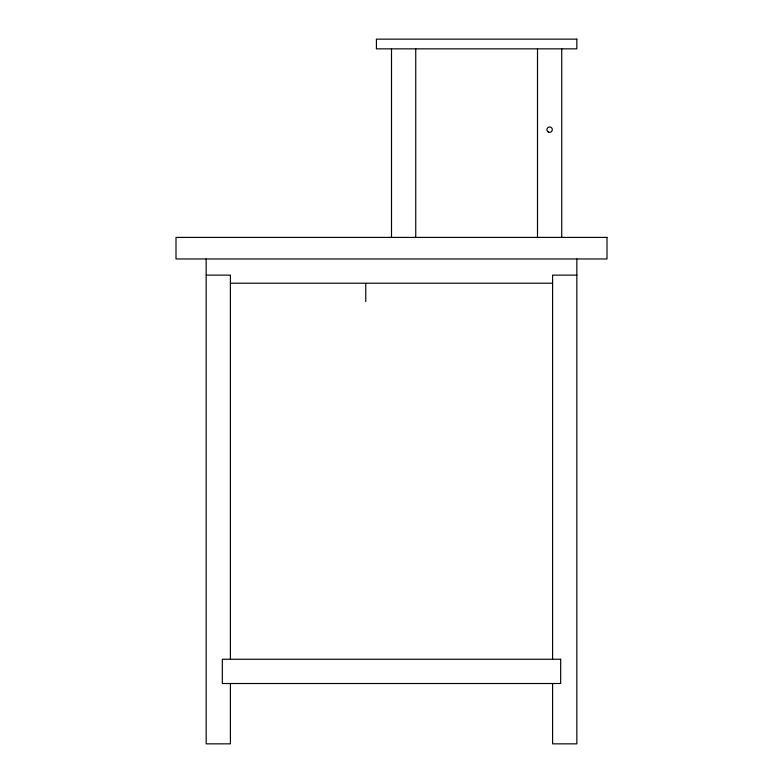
<?xml version="1.0" encoding="UTF-8"?>
<svg xmlns="http://www.w3.org/2000/svg" width="783" height="783" viewBox="0 0 783 783"><rect width="100%" height="100%" fill="white"/><g stroke="black" fill="none" stroke-linecap="round" stroke-linejoin="round"><path stroke-width="1.17" d="M206.164 275.127L230.408 275.127L230.408 659.266M576.836 275.127L552.592 275.127L552.592 659.266M230.408 283.211L552.592 283.211M576.836 258.967L576.836 743.85L552.592 743.85L552.592 683.51M561.744 48.849L561.744 237.415M537.5 48.849L537.5 237.415M415.744 48.849L415.744 237.415M391.5 48.849L391.5 237.415M365.759 283.612L365.759 301.572M230.408 683.51L230.408 743.85L206.164 743.85L206.164 258.967M576.836 39.15L376.417 39.15L376.417 48.849L576.836 48.849L576.836 39.15M607.001 237.415L175.999 237.415L175.999 258.967L607.001 258.967L607.001 237.415M560.667 659.266L222.333 659.266L222.333 683.51L560.667 683.51L560.667 659.266M548.276 131.994A2.692 2.692 0 0 0 552.318 129.665A2.692 2.692 0 0 0 548.276 127.326A2.692 2.692 0 0 0 548.276 131.994"/></g></svg>
